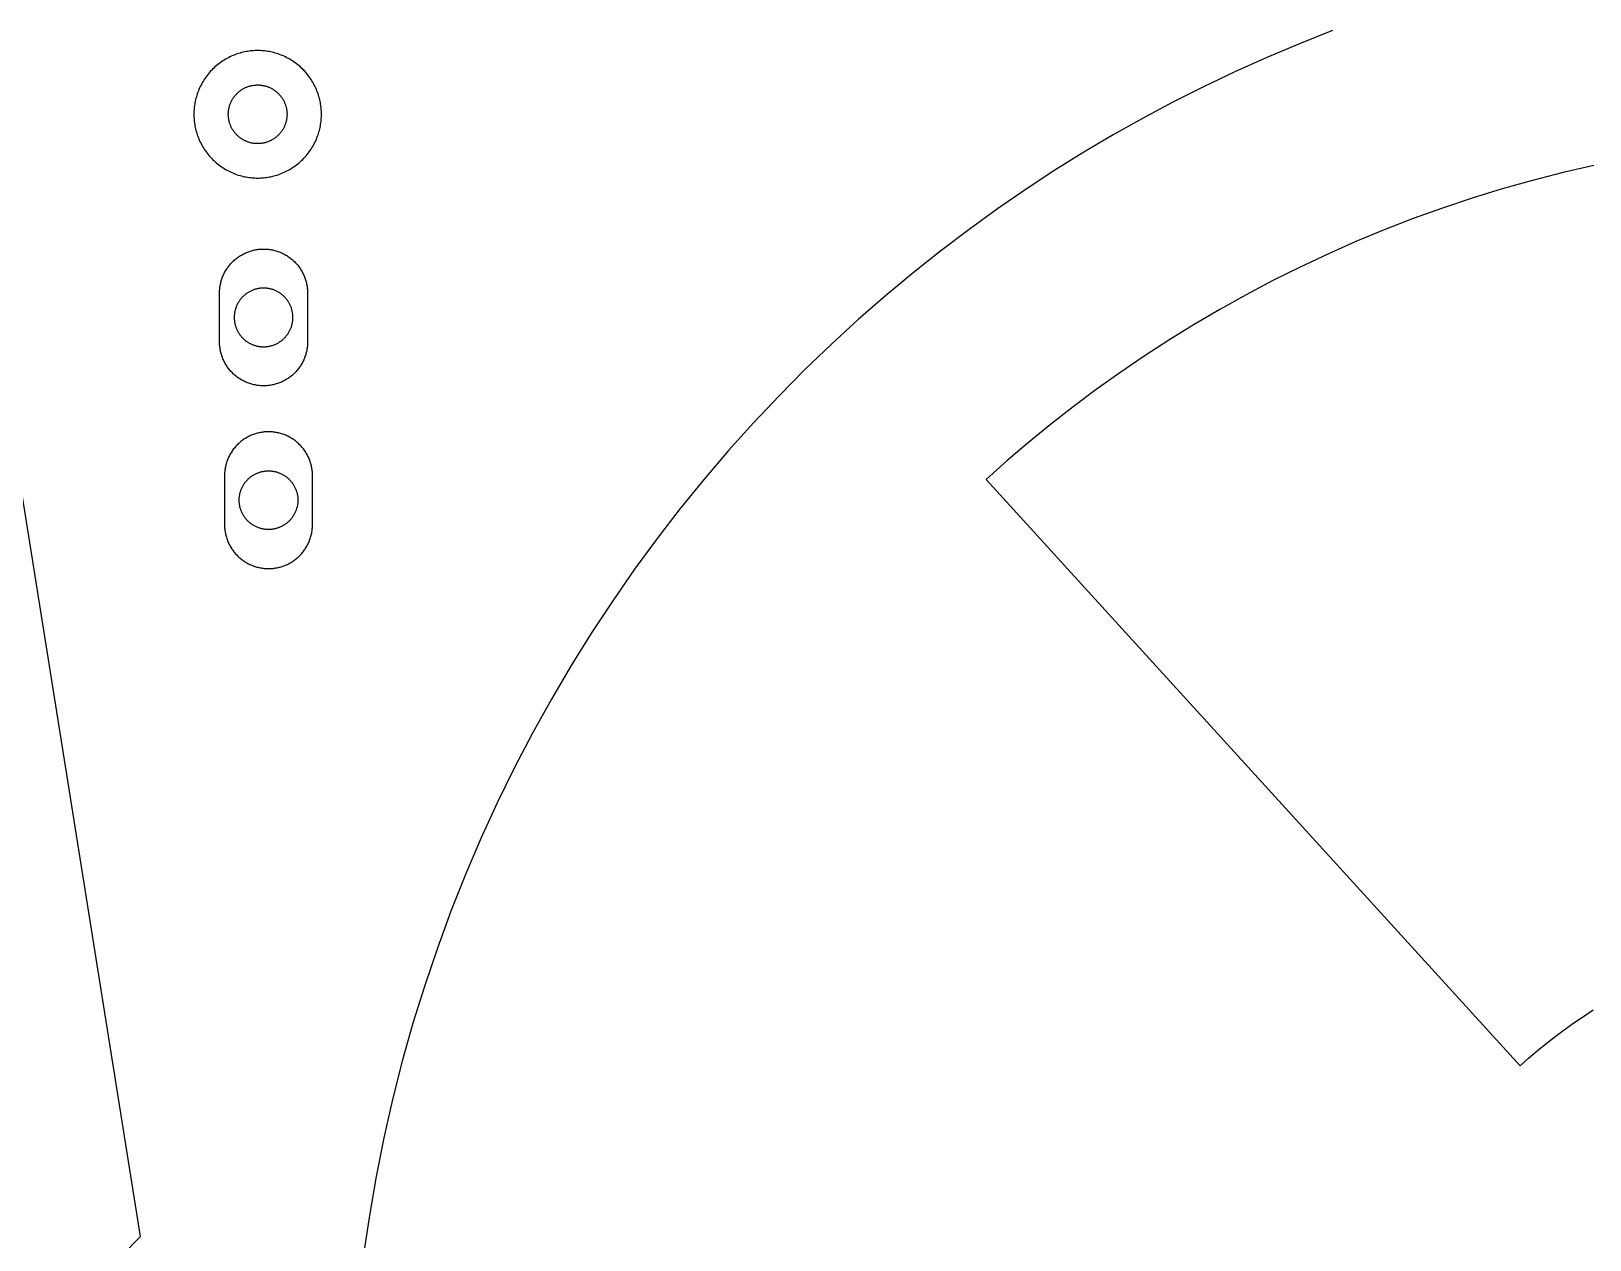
# Model space of a CAD drawing. Header units: millimetres. Extents: x -200 to 233, y -111 to 195.
# Drawn here: x 9.3 to 62.4, y -6.7 to 34.5 of the extents above; entities that cross this region are included whole.
import ezdxf

# ---------------------------------------------------------------- set-up
doc = ezdxf.new("R2010")
doc.units = ezdxf.units.MM
doc.header["$MEASUREMENT"] = 0
doc.layers.add('Default', color=18, linetype='Continuous', true_color=0x000000)

msp = doc.modelspace()

# ---------------------------------------------------------------- linework, layer by layer
at = {"layer": 'Default', "color": 1, "true_color": 0xff0000}
for points in [[(13.032, -6.59), (2.804, 57.483)], [(53.661, 34.513), (52.532, 34.068), (51.422, 33.6), (50.332, 33.11), (49.262, 32.6), (48.214, 32.07), (47.186, 31.522), (46.18, 30.956), (45.187, 30.368), (44.199, 29.752), (43.216, 29.109), (42.239, 28.438), (41.27, 27.739), (40.31, 27.011), (39.36, 26.256), (38.42, 25.473), (37.492, 24.662), (36.578, 23.823), (35.678, 22.957), (34.793, 22.064), (33.924, 21.143), (33.073, 20.196), (32.241, 19.223), (31.429, 18.224), (30.638, 17.2), (29.869, 16.151), (29.123, 15.079), (28.401, 13.983), (27.705, 12.866), (27.034, 11.727), (26.391, 10.567), (25.776, 9.388), (25.189, 8.19), (24.632, 6.975), (24.106, 5.743), (23.611, 4.497), (23.147, 3.236), (22.716, 1.962), (22.317, 0.677), (21.952, -0.619), (21.621, -1.923), (21.323, -3.236), (21.06, -4.554), (20.831, -5.878), (20.636, -7.206)], [(62.57, 29.919), (61.518, 29.676), (60.475, 29.408), (59.441, 29.117), (58.419, 28.802), (57.408, 28.464), (56.409, 28.104), (55.424, 27.722), (54.452, 27.32), (53.494, 26.896), (52.551, 26.453), (51.624, 25.99), (50.712, 25.51), (49.817, 25.011), (48.939, 24.495), (48.078, 23.963), (47.235, 23.416), (46.41, 22.853), (45.603, 22.277), (44.814, 21.687), (44.045, 21.085), (43.294, 20.471), (42.562, 19.846), (41.85, 19.21)], [(15.724, 25.568), (15.724, 25.601), (15.725, 25.634), (15.727, 25.668), (15.73, 25.702), (15.733, 25.737), (15.738, 25.771), (15.743, 25.806), (15.749, 25.841), (15.756, 25.875), (15.764, 25.91), (15.772, 25.945), (15.782, 25.98), (15.792, 26.015), (15.804, 26.05), (15.816, 26.085), (15.829, 26.12), (15.843, 26.154), (15.858, 26.189), (15.874, 26.223), (15.891, 26.257), (15.909, 26.29), (15.928, 26.323), (15.948, 26.356), (15.968, 26.388), (15.99, 26.42), (16.012, 26.452), (16.035, 26.483), (16.059, 26.513), (16.084, 26.543), (16.11, 26.572), (16.136, 26.6), (16.163, 26.628), (16.191, 26.655), (16.22, 26.682), (16.249, 26.707), (16.278, 26.732), (16.309, 26.756), (16.34, 26.779), (16.371, 26.802), (16.403, 26.823), (16.435, 26.844), (16.468, 26.863), (16.501, 26.882), (16.535, 26.9), (16.569, 26.917), (16.603, 26.933), (16.637, 26.948), (16.672, 26.962), (16.706, 26.976), (16.741, 26.988), (16.776, 26.999), (16.811, 27.01), (16.846, 27.019), (16.881, 27.028), (16.916, 27.036), (16.951, 27.043), (16.986, 27.049), (17.02, 27.054), (17.055, 27.058), (17.089, 27.062), (17.123, 27.064), (17.157, 27.066), (17.191, 27.067), (17.224, 27.068), (17.257, 27.067), (17.291, 27.066), (17.325, 27.064), (17.359, 27.062), (17.393, 27.058), (17.427, 27.054), (17.462, 27.049), (17.497, 27.043), (17.532, 27.036), (17.567, 27.028), (17.602, 27.019), (17.637, 27.01), (17.672, 26.999), (17.706, 26.988), (17.741, 26.976), (17.776, 26.962), (17.811, 26.948), (17.845, 26.933), (17.879, 26.917), (17.913, 26.9), (17.946, 26.882), (17.98, 26.863), (18.012, 26.844), (18.045, 26.823), (18.077, 26.802), (18.108, 26.779), (18.139, 26.756), (18.169, 26.732), (18.199, 26.707), (18.228, 26.682), (18.257, 26.655), (18.285, 26.628), (18.312, 26.6), (18.338, 26.572), (18.364, 26.543), (18.388, 26.513), (18.412, 26.483), (18.436, 26.452), (18.458, 26.42), (18.479, 26.388), (18.5, 26.356), (18.52, 26.323), (18.538, 26.29), (18.556, 26.257), (18.573, 26.223), (18.589, 26.189), (18.604, 26.154), (18.619, 26.12), (18.632, 26.085), (18.644, 26.05), (18.655, 26.015), (18.666, 25.98), (18.676, 25.945), (18.684, 25.91), (18.692, 25.875), (18.699, 25.841), (18.705, 25.806), (18.71, 25.771), (18.714, 25.737), (18.718, 25.702), (18.72, 25.668), (18.722, 25.634), (18.723, 25.601), (18.724, 25.568)], [(15.724, 23.904), (15.724, 25.568)], [(18.724, 25.568), (18.724, 23.904)], [(18.724, 23.904), (18.723, 23.868), (18.722, 23.832), (18.72, 23.796), (18.717, 23.76), (18.713, 23.724), (18.708, 23.687), (18.702, 23.651), (18.696, 23.615), (18.688, 23.578), (18.68, 23.542), (18.67, 23.506), (18.66, 23.471), (18.649, 23.435), (18.636, 23.4), (18.624, 23.365), (18.61, 23.33), (18.595, 23.296), (18.579, 23.262), (18.563, 23.229), (18.546, 23.196), (18.528, 23.163), (18.509, 23.131), (18.49, 23.1), (18.469, 23.069), (18.449, 23.038), (18.427, 23.009), (18.405, 22.979), (18.382, 22.951), (18.358, 22.923), (18.334, 22.896), (18.31, 22.87), (18.285, 22.844), (18.259, 22.819), (18.232, 22.794), (18.205, 22.77), (18.177, 22.747), (18.149, 22.724), (18.12, 22.701), (18.09, 22.68), (18.06, 22.659), (18.029, 22.639), (17.997, 22.619), (17.965, 22.6), (17.933, 22.582), (17.9, 22.565), (17.866, 22.549), (17.832, 22.533), (17.798, 22.519), (17.763, 22.505), (17.728, 22.492), (17.693, 22.48), (17.658, 22.469), (17.622, 22.458), (17.586, 22.449), (17.55, 22.44), (17.514, 22.433), (17.477, 22.426), (17.441, 22.42), (17.405, 22.415), (17.368, 22.411), (17.332, 22.408), (17.296, 22.406), (17.26, 22.405), (17.224, 22.404), (17.188, 22.405), (17.152, 22.406), (17.116, 22.408), (17.079, 22.411), (17.043, 22.415), (17.007, 22.42), (16.97, 22.426), (16.934, 22.433), (16.898, 22.44), (16.862, 22.449), (16.826, 22.458), (16.79, 22.469), (16.755, 22.48), (16.719, 22.492), (16.684, 22.505), (16.65, 22.519), (16.616, 22.533), (16.582, 22.549), (16.548, 22.565), (16.515, 22.582), (16.483, 22.6), (16.451, 22.619), (16.419, 22.639), (16.388, 22.659), (16.358, 22.68), (16.328, 22.701), (16.299, 22.724), (16.27, 22.747), (16.243, 22.77), (16.215, 22.794), (16.189, 22.819), (16.163, 22.844), (16.138, 22.87), (16.113, 22.896), (16.089, 22.923), (16.066, 22.951), (16.043, 22.979), (16.021, 23.009), (15.999, 23.038), (15.978, 23.069), (15.958, 23.1), (15.939, 23.131), (15.92, 23.163), (15.902, 23.196), (15.885, 23.229), (15.868, 23.262), (15.853, 23.296), (15.838, 23.33), (15.824, 23.365), (15.811, 23.4), (15.799, 23.435), (15.788, 23.471), (15.778, 23.506), (15.768, 23.542), (15.76, 23.578), (15.752, 23.615), (15.745, 23.651), (15.74, 23.687), (15.735, 23.724), (15.731, 23.76), (15.728, 23.796), (15.726, 23.832), (15.724, 23.868), (15.724, 23.904)], [(18.893, 19.337), (18.893, 19.371), (18.892, 19.404), (18.89, 19.438), (18.887, 19.472), (18.884, 19.507), (18.879, 19.541), (18.874, 19.576), (18.868, 19.61), (18.861, 19.645), (18.854, 19.68), (18.845, 19.715), (18.835, 19.75), (18.825, 19.785), (18.814, 19.82), (18.801, 19.855), (18.788, 19.89), (18.774, 19.924), (18.759, 19.958), (18.743, 19.993), (18.726, 20.026), (18.708, 20.06), (18.689, 20.093), (18.669, 20.126), (18.649, 20.158), (18.627, 20.19), (18.605, 20.222), (18.582, 20.253), (18.558, 20.283), (18.533, 20.313), (18.507, 20.342), (18.481, 20.37), (18.454, 20.398), (18.426, 20.425), (18.398, 20.452), (18.369, 20.477), (18.339, 20.502), (18.308, 20.526), (18.278, 20.549), (18.246, 20.571), (18.214, 20.593), (18.182, 20.614), (18.149, 20.633), (18.116, 20.652), (18.082, 20.67), (18.048, 20.687), (18.014, 20.703), (17.98, 20.718), (17.946, 20.732), (17.911, 20.745), (17.876, 20.758), (17.841, 20.769), (17.806, 20.78), (17.771, 20.789), (17.736, 20.798), (17.701, 20.806), (17.666, 20.812), (17.632, 20.818), (17.597, 20.824), (17.562, 20.828), (17.528, 20.831), (17.494, 20.834), (17.46, 20.836), (17.427, 20.837), (17.393, 20.837), (17.36, 20.837), (17.326, 20.836), (17.293, 20.834), (17.259, 20.831), (17.224, 20.828), (17.19, 20.824), (17.155, 20.818), (17.12, 20.812), (17.086, 20.806), (17.051, 20.798), (17.016, 20.789), (16.981, 20.78), (16.946, 20.769), (16.911, 20.758), (16.876, 20.745), (16.841, 20.732), (16.807, 20.718), (16.772, 20.703), (16.738, 20.687), (16.704, 20.67), (16.671, 20.652), (16.638, 20.633), (16.605, 20.614), (16.573, 20.593), (16.541, 20.571), (16.509, 20.549), (16.478, 20.526), (16.448, 20.502), (16.418, 20.477), (16.389, 20.452), (16.361, 20.425), (16.333, 20.398), (16.306, 20.37), (16.279, 20.342), (16.254, 20.313), (16.229, 20.283), (16.205, 20.253), (16.182, 20.222), (16.159, 20.19), (16.138, 20.158), (16.117, 20.126), (16.098, 20.093), (16.079, 20.06), (16.061, 20.026), (16.044, 19.993), (16.028, 19.958), (16.013, 19.924), (15.999, 19.89), (15.985, 19.855), (15.973, 19.82), (15.962, 19.785), (15.951, 19.75), (15.942, 19.715), (15.933, 19.68), (15.925, 19.645), (15.918, 19.61), (15.912, 19.576), (15.907, 19.541), (15.903, 19.507), (15.899, 19.472), (15.897, 19.438), (15.895, 19.404), (15.894, 19.371), (15.893, 19.337)], [(15.893, 19.337), (15.893, 17.674)], [(18.893, 17.674), (18.893, 19.337)], [(41.85, 19.21), (60.057, -0.772)], [(15.893, 17.674), (15.894, 17.638), (15.895, 17.602), (15.897, 17.566), (15.9, 17.53), (15.904, 17.493), (15.909, 17.457), (15.915, 17.421), (15.922, 17.384), (15.929, 17.348), (15.938, 17.312), (15.947, 17.276), (15.957, 17.241), (15.969, 17.205), (15.981, 17.17), (15.994, 17.135), (16.008, 17.1), (16.022, 17.066), (16.038, 17.032), (16.054, 16.999), (16.071, 16.966), (16.089, 16.933), (16.108, 16.901), (16.128, 16.869), (16.148, 16.839), (16.169, 16.808), (16.19, 16.778), (16.213, 16.749), (16.235, 16.721), (16.259, 16.693), (16.283, 16.666), (16.308, 16.639), (16.333, 16.614), (16.358, 16.588), (16.385, 16.564), (16.412, 16.54), (16.44, 16.516), (16.468, 16.493), (16.497, 16.471), (16.527, 16.45), (16.558, 16.429), (16.589, 16.408), (16.62, 16.389), (16.652, 16.37), (16.685, 16.352), (16.718, 16.335), (16.751, 16.319), (16.785, 16.303), (16.819, 16.288), (16.854, 16.275), (16.889, 16.262), (16.924, 16.25), (16.96, 16.238), (16.995, 16.228), (17.031, 16.219), (17.067, 16.21), (17.104, 16.203), (17.14, 16.196), (17.176, 16.19), (17.212, 16.185), (17.249, 16.181), (17.285, 16.178), (17.321, 16.176), (17.357, 16.175), (17.393, 16.174), (17.429, 16.175), (17.465, 16.176), (17.502, 16.178), (17.538, 16.181), (17.574, 16.185), (17.611, 16.19), (17.647, 16.196), (17.683, 16.203), (17.719, 16.21), (17.755, 16.219), (17.791, 16.228), (17.827, 16.238), (17.863, 16.25), (17.898, 16.262), (17.933, 16.275), (17.967, 16.288), (18.002, 16.303), (18.036, 16.319), (18.069, 16.335), (18.102, 16.352), (18.135, 16.37), (18.167, 16.389), (18.198, 16.408), (18.229, 16.429), (18.259, 16.45), (18.289, 16.471), (18.318, 16.493), (18.347, 16.516), (18.375, 16.54), (18.402, 16.564), (18.428, 16.588), (18.454, 16.614), (18.479, 16.639), (18.504, 16.666), (18.528, 16.693), (18.551, 16.721), (18.574, 16.749), (18.596, 16.778), (18.618, 16.808), (18.639, 16.839), (18.659, 16.869), (18.679, 16.901), (18.697, 16.933), (18.715, 16.966), (18.733, 16.999), (18.749, 17.032), (18.764, 17.066), (18.779, 17.1), (18.793, 17.135), (18.806, 17.17), (18.818, 17.205), (18.829, 17.241), (18.84, 17.276), (18.849, 17.312), (18.858, 17.348), (18.865, 17.384), (18.872, 17.421), (18.878, 17.457), (18.882, 17.493), (18.886, 17.53), (18.889, 17.566), (18.892, 17.602), (18.893, 17.638), (18.893, 17.674)], [(60.057, -0.772), (60.342, -0.518), (60.634, -0.268), (60.934, -0.023), (61.242, 0.218), (61.557, 0.454), (61.88, 0.684), (62.21, 0.909), (62.547, 1.128)], [(-15.991, -36.015), (-9.517, -29.541), (13.032, -6.59)]]:
    msp.add_lwpolyline(points, dxfattribs=at)
for points in [[(19.196, 31.661), (19.195, 31.709), (19.194, 31.758), (19.191, 31.807), (19.187, 31.856), (19.182, 31.906), (19.176, 31.956), (19.168, 32.006), (19.16, 32.056), (19.15, 32.107), (19.138, 32.157), (19.126, 32.208), (19.112, 32.259), (19.097, 32.309), (19.08, 32.36), (19.063, 32.411), (19.043, 32.461), (19.023, 32.511), (19.001, 32.561), (18.978, 32.61), (18.953, 32.659), (18.927, 32.708), (18.9, 32.756), (18.872, 32.803), (18.842, 32.85), (18.811, 32.896), (18.778, 32.942), (18.745, 32.987), (18.71, 33.031), (18.674, 33.074), (18.637, 33.116), (18.599, 33.157), (18.559, 33.197), (18.519, 33.237), (18.478, 33.275), (18.436, 33.312), (18.393, 33.348), (18.349, 33.383), (18.304, 33.416), (18.258, 33.449), (18.212, 33.48), (18.165, 33.51), (18.118, 33.538), (18.07, 33.565), (18.021, 33.591), (17.972, 33.616), (17.923, 33.639), (17.873, 33.661), (17.823, 33.681), (17.773, 33.701), (17.722, 33.718), (17.671, 33.735), (17.621, 33.75), (17.57, 33.764), (17.519, 33.776), (17.469, 33.788), (17.418, 33.798), (17.368, 33.806), (17.318, 33.814), (17.268, 33.82), (17.218, 33.825), (17.169, 33.829), (17.12, 33.832), (17.071, 33.833), (17.023, 33.834), (16.975, 33.833), (16.926, 33.832), (16.877, 33.829), (16.828, 33.825), (16.778, 33.82), (16.728, 33.814), (16.678, 33.806), (16.627, 33.798), (16.577, 33.788), (16.526, 33.776), (16.476, 33.764), (16.425, 33.75), (16.374, 33.735), (16.324, 33.718), (16.273, 33.701), (16.223, 33.681), (16.173, 33.661), (16.123, 33.639), (16.074, 33.616), (16.025, 33.591), (15.976, 33.565), (15.928, 33.538), (15.881, 33.51), (15.834, 33.48), (15.788, 33.449), (15.742, 33.416), (15.697, 33.383), (15.653, 33.348), (15.61, 33.312), (15.568, 33.275), (15.527, 33.237), (15.486, 33.197), (15.447, 33.157), (15.409, 33.116), (15.372, 33.074), (15.336, 33.031), (15.301, 32.987), (15.267, 32.942), (15.235, 32.896), (15.204, 32.85), (15.174, 32.803), (15.146, 32.756), (15.119, 32.708), (15.093, 32.659), (15.068, 32.61), (15.045, 32.561), (15.023, 32.511), (15.002, 32.461), (14.983, 32.411), (14.965, 32.36), (14.949, 32.309), (14.934, 32.259), (14.92, 32.208), (14.907, 32.157), (14.896, 32.107), (14.886, 32.056), (14.877, 32.006), (14.87, 31.956), (14.864, 31.906), (14.859, 31.856), (14.855, 31.807), (14.852, 31.758), (14.85, 31.709), (14.85, 31.661), (14.85, 31.613), (14.852, 31.564), (14.855, 31.515), (14.859, 31.466), (14.864, 31.416), (14.87, 31.366), (14.877, 31.316), (14.886, 31.265), (14.896, 31.215), (14.907, 31.164), (14.92, 31.114), (14.934, 31.063), (14.949, 31.012), (14.965, 30.962), (14.983, 30.911), (15.002, 30.861), (15.023, 30.811), (15.045, 30.761), (15.068, 30.712), (15.093, 30.663), (15.119, 30.614), (15.146, 30.566), (15.174, 30.519), (15.204, 30.472), (15.235, 30.426), (15.267, 30.38), (15.301, 30.335), (15.336, 30.291), (15.372, 30.248), (15.409, 30.206), (15.447, 30.165), (15.486, 30.124), (15.527, 30.085), (15.568, 30.047), (15.61, 30.01), (15.653, 29.974), (15.697, 29.939), (15.742, 29.905), (15.788, 29.873), (15.834, 29.842), (15.881, 29.812), (15.928, 29.784), (15.976, 29.757), (16.025, 29.731), (16.074, 29.706), (16.123, 29.683), (16.173, 29.661), (16.223, 29.64), (16.273, 29.621), (16.324, 29.603), (16.374, 29.587), (16.425, 29.572), (16.476, 29.558), (16.526, 29.545), (16.577, 29.534), (16.627, 29.524), (16.678, 29.515), (16.728, 29.508), (16.778, 29.502), (16.828, 29.497), (16.877, 29.493), (16.926, 29.49), (16.975, 29.488), (17.023, 29.488), (17.071, 29.488), (17.12, 29.49), (17.169, 29.493), (17.218, 29.497), (17.268, 29.502), (17.318, 29.508), (17.368, 29.515), (17.418, 29.524), (17.469, 29.534), (17.519, 29.545), (17.57, 29.558), (17.621, 29.572), (17.671, 29.587), (17.722, 29.603), (17.773, 29.621), (17.823, 29.64), (17.873, 29.661), (17.923, 29.683), (17.972, 29.706), (18.021, 29.731), (18.07, 29.757), (18.118, 29.784), (18.165, 29.812), (18.212, 29.842), (18.258, 29.873), (18.304, 29.905), (18.349, 29.939), (18.393, 29.974), (18.436, 30.01), (18.478, 30.047), (18.519, 30.085), (18.559, 30.124), (18.599, 30.165), (18.637, 30.206), (18.674, 30.248), (18.71, 30.291), (18.745, 30.335), (18.778, 30.38), (18.811, 30.426), (18.842, 30.472), (18.872, 30.519), (18.9, 30.566), (18.927, 30.614), (18.953, 30.663), (18.978, 30.712), (19.001, 30.761), (19.023, 30.811), (19.043, 30.861), (19.063, 30.911), (19.08, 30.962), (19.097, 31.012), (19.112, 31.063), (19.126, 31.114), (19.138, 31.164), (19.15, 31.215), (19.16, 31.265), (19.168, 31.316), (19.176, 31.366), (19.182, 31.416), (19.187, 31.466), (19.191, 31.515), (19.194, 31.564), (19.195, 31.613)], [(18.023, 31.661), (18.023, 31.639), (18.022, 31.616), (18.021, 31.594), (18.019, 31.571), (18.017, 31.548), (18.014, 31.525), (18.01, 31.502), (18.006, 31.479), (18.002, 31.456), (17.996, 31.432), (17.991, 31.409), (17.984, 31.386), (17.977, 31.362), (17.97, 31.339), (17.962, 31.316), (17.953, 31.293), (17.943, 31.27), (17.933, 31.247), (17.922, 31.224), (17.911, 31.202), (17.899, 31.179), (17.887, 31.157), (17.874, 31.135), (17.86, 31.114), (17.846, 31.092), (17.831, 31.071), (17.815, 31.051), (17.799, 31.031), (17.783, 31.011), (17.766, 30.991), (17.748, 30.972), (17.73, 30.954), (17.711, 30.936), (17.692, 30.918), (17.673, 30.901), (17.653, 30.885), (17.633, 30.869), (17.612, 30.853), (17.591, 30.838), (17.57, 30.824), (17.549, 30.81), (17.527, 30.797), (17.505, 30.785), (17.482, 30.773), (17.46, 30.761), (17.437, 30.751), (17.414, 30.741), (17.391, 30.731), (17.368, 30.722), (17.345, 30.714), (17.321, 30.706), (17.298, 30.699), (17.275, 30.693), (17.251, 30.687), (17.228, 30.682), (17.205, 30.678), (17.182, 30.674), (17.159, 30.67), (17.136, 30.667), (17.113, 30.665), (17.09, 30.663), (17.067, 30.662), (17.045, 30.661), (17.023, 30.661), (17.001, 30.661), (16.978, 30.662), (16.956, 30.663), (16.933, 30.665), (16.91, 30.667), (16.887, 30.67), (16.864, 30.674), (16.841, 30.678), (16.818, 30.682), (16.794, 30.687), (16.771, 30.693), (16.748, 30.699), (16.724, 30.706), (16.701, 30.714), (16.678, 30.722), (16.655, 30.731), (16.632, 30.741), (16.609, 30.751), (16.586, 30.761), (16.564, 30.773), (16.541, 30.785), (16.519, 30.797), (16.497, 30.81), (16.476, 30.824), (16.454, 30.838), (16.433, 30.853), (16.413, 30.869), (16.393, 30.885), (16.373, 30.901), (16.353, 30.918), (16.334, 30.936), (16.316, 30.954), (16.298, 30.972), (16.28, 30.991), (16.263, 31.011), (16.247, 31.031), (16.231, 31.051), (16.215, 31.071), (16.2, 31.092), (16.186, 31.114), (16.172, 31.135), (16.159, 31.157), (16.147, 31.179), (16.135, 31.202), (16.123, 31.224), (16.113, 31.247), (16.103, 31.27), (16.093, 31.293), (16.084, 31.316), (16.076, 31.339), (16.068, 31.362), (16.061, 31.386), (16.055, 31.409), (16.049, 31.432), (16.044, 31.456), (16.04, 31.479), (16.036, 31.502), (16.032, 31.525), (16.029, 31.548), (16.027, 31.571), (16.025, 31.594), (16.024, 31.616), (16.023, 31.639), (16.023, 31.661), (16.023, 31.683), (16.024, 31.705), (16.025, 31.728), (16.027, 31.751), (16.029, 31.774), (16.032, 31.797), (16.036, 31.82), (16.04, 31.843), (16.044, 31.866), (16.049, 31.889), (16.055, 31.913), (16.061, 31.936), (16.068, 31.959), (16.076, 31.983), (16.084, 32.006), (16.093, 32.029), (16.103, 32.052), (16.113, 32.075), (16.123, 32.098), (16.135, 32.12), (16.147, 32.143), (16.159, 32.165), (16.172, 32.187), (16.186, 32.208), (16.2, 32.229), (16.215, 32.25), (16.231, 32.271), (16.247, 32.291), (16.263, 32.311), (16.28, 32.33), (16.298, 32.349), (16.316, 32.368), (16.334, 32.386), (16.353, 32.404), (16.373, 32.421), (16.393, 32.437), (16.413, 32.453), (16.433, 32.469), (16.454, 32.484), (16.476, 32.498), (16.497, 32.512), (16.519, 32.525), (16.541, 32.537), (16.564, 32.549), (16.586, 32.56), (16.609, 32.571), (16.632, 32.581), (16.655, 32.591), (16.678, 32.6), (16.701, 32.608), (16.724, 32.615), (16.748, 32.622), (16.771, 32.629), (16.794, 32.634), (16.818, 32.64), (16.841, 32.644), (16.864, 32.648), (16.887, 32.652), (16.91, 32.655), (16.933, 32.657), (16.956, 32.659), (16.978, 32.66), (17.001, 32.661), (17.023, 32.661), (17.045, 32.661), (17.067, 32.66), (17.09, 32.659), (17.113, 32.657), (17.136, 32.655), (17.159, 32.652), (17.182, 32.648), (17.205, 32.644), (17.228, 32.64), (17.251, 32.634), (17.275, 32.629), (17.298, 32.622), (17.321, 32.615), (17.345, 32.608), (17.368, 32.6), (17.391, 32.591), (17.414, 32.581), (17.437, 32.571), (17.46, 32.56), (17.482, 32.549), (17.505, 32.537), (17.527, 32.525), (17.549, 32.512), (17.57, 32.498), (17.591, 32.484), (17.612, 32.469), (17.633, 32.453), (17.653, 32.437), (17.673, 32.421), (17.692, 32.404), (17.711, 32.386), (17.73, 32.368), (17.748, 32.349), (17.766, 32.33), (17.783, 32.311), (17.799, 32.291), (17.815, 32.271), (17.831, 32.25), (17.846, 32.229), (17.86, 32.208), (17.874, 32.187), (17.887, 32.165), (17.899, 32.143), (17.911, 32.12), (17.922, 32.098), (17.933, 32.075), (17.943, 32.052), (17.953, 32.029), (17.962, 32.006), (17.97, 31.983), (17.977, 31.959), (17.984, 31.936), (17.991, 31.913), (17.996, 31.889), (18.002, 31.866), (18.006, 31.843), (18.01, 31.82), (18.014, 31.797), (18.017, 31.774), (18.019, 31.751), (18.021, 31.728), (18.022, 31.705), (18.023, 31.683)], [(18.224, 24.736), (18.224, 24.758), (18.223, 24.781), (18.222, 24.803), (18.22, 24.826), (18.217, 24.849), (18.215, 24.872), (18.211, 24.895), (18.207, 24.918), (18.203, 24.941), (18.197, 24.965), (18.192, 24.988), (18.185, 25.011), (18.178, 25.035), (18.171, 25.058), (18.162, 25.081), (18.154, 25.104), (18.144, 25.127), (18.134, 25.15), (18.123, 25.173), (18.112, 25.195), (18.1, 25.218), (18.088, 25.24), (18.075, 25.262), (18.061, 25.283), (18.047, 25.305), (18.032, 25.325), (18.016, 25.346), (18, 25.366), (17.984, 25.386), (17.967, 25.406), (17.949, 25.425), (17.931, 25.443), (17.912, 25.461), (17.893, 25.479), (17.874, 25.496), (17.854, 25.512), (17.834, 25.528), (17.813, 25.544), (17.792, 25.559), (17.771, 25.573), (17.749, 25.587), (17.728, 25.6), (17.706, 25.612), (17.683, 25.624), (17.661, 25.636), (17.638, 25.646), (17.615, 25.656), (17.592, 25.666), (17.569, 25.675), (17.546, 25.683), (17.522, 25.69), (17.499, 25.697), (17.476, 25.704), (17.452, 25.71), (17.429, 25.715), (17.406, 25.719), (17.383, 25.723), (17.36, 25.727), (17.337, 25.73), (17.314, 25.732), (17.291, 25.734), (17.268, 25.735), (17.246, 25.736), (17.224, 25.736), (17.202, 25.736), (17.179, 25.735), (17.157, 25.734), (17.134, 25.732), (17.111, 25.73), (17.088, 25.727), (17.065, 25.723), (17.042, 25.719), (17.019, 25.715), (16.995, 25.71), (16.972, 25.704), (16.949, 25.697), (16.925, 25.69), (16.902, 25.683), (16.879, 25.675), (16.856, 25.666), (16.833, 25.656), (16.81, 25.646), (16.787, 25.636), (16.765, 25.624), (16.742, 25.612), (16.72, 25.6), (16.698, 25.587), (16.677, 25.573), (16.655, 25.559), (16.634, 25.544), (16.614, 25.528), (16.594, 25.512), (16.574, 25.496), (16.554, 25.479), (16.535, 25.461), (16.517, 25.443), (16.499, 25.425), (16.481, 25.406), (16.464, 25.386), (16.448, 25.366), (16.432, 25.346), (16.416, 25.325), (16.401, 25.305), (16.387, 25.283), (16.373, 25.262), (16.36, 25.24), (16.347, 25.218), (16.336, 25.195), (16.324, 25.173), (16.314, 25.15), (16.304, 25.127), (16.294, 25.104), (16.285, 25.081), (16.277, 25.058), (16.269, 25.035), (16.262, 25.011), (16.256, 24.988), (16.25, 24.965), (16.245, 24.941), (16.241, 24.918), (16.237, 24.895), (16.233, 24.872), (16.23, 24.849), (16.228, 24.826), (16.226, 24.803), (16.225, 24.781), (16.224, 24.758), (16.224, 24.736), (16.224, 24.714), (16.225, 24.691), (16.226, 24.669), (16.228, 24.646), (16.23, 24.623), (16.233, 24.6), (16.237, 24.577), (16.241, 24.554), (16.245, 24.531), (16.25, 24.508), (16.256, 24.484), (16.262, 24.461), (16.269, 24.438), (16.277, 24.414), (16.285, 24.391), (16.294, 24.368), (16.304, 24.345), (16.314, 24.322), (16.324, 24.299), (16.336, 24.277), (16.347, 24.254), (16.36, 24.232), (16.373, 24.21), (16.387, 24.189), (16.401, 24.168), (16.416, 24.147), (16.432, 24.126), (16.448, 24.106), (16.464, 24.086), (16.481, 24.066), (16.499, 24.047), (16.517, 24.029), (16.535, 24.011), (16.554, 23.993), (16.574, 23.976), (16.594, 23.96), (16.614, 23.944), (16.634, 23.928), (16.655, 23.913), (16.677, 23.899), (16.698, 23.885), (16.72, 23.872), (16.742, 23.86), (16.765, 23.848), (16.787, 23.836), (16.81, 23.826), (16.833, 23.816), (16.856, 23.806), (16.879, 23.797), (16.902, 23.789), (16.925, 23.782), (16.949, 23.775), (16.972, 23.768), (16.995, 23.762), (17.019, 23.757), (17.042, 23.753), (17.065, 23.749), (17.088, 23.745), (17.111, 23.742), (17.134, 23.74), (17.157, 23.738), (17.179, 23.737), (17.202, 23.736), (17.224, 23.736), (17.246, 23.736), (17.268, 23.737), (17.291, 23.738), (17.314, 23.74), (17.337, 23.742), (17.36, 23.745), (17.383, 23.749), (17.406, 23.753), (17.429, 23.757), (17.452, 23.762), (17.476, 23.768), (17.499, 23.775), (17.522, 23.782), (17.546, 23.789), (17.569, 23.797), (17.592, 23.806), (17.615, 23.816), (17.638, 23.826), (17.661, 23.836), (17.683, 23.848), (17.706, 23.86), (17.728, 23.872), (17.749, 23.885), (17.771, 23.899), (17.792, 23.913), (17.813, 23.928), (17.834, 23.944), (17.854, 23.96), (17.874, 23.976), (17.893, 23.993), (17.912, 24.011), (17.931, 24.029), (17.949, 24.047), (17.967, 24.066), (17.984, 24.086), (18, 24.106), (18.016, 24.126), (18.032, 24.147), (18.047, 24.168), (18.061, 24.189), (18.075, 24.21), (18.088, 24.232), (18.1, 24.254), (18.112, 24.277), (18.123, 24.299), (18.134, 24.322), (18.144, 24.345), (18.154, 24.368), (18.162, 24.391), (18.171, 24.414), (18.178, 24.438), (18.185, 24.461), (18.192, 24.484), (18.197, 24.508), (18.203, 24.531), (18.207, 24.554), (18.211, 24.577), (18.215, 24.6), (18.217, 24.623), (18.22, 24.646), (18.222, 24.669), (18.223, 24.691), (18.224, 24.714)], [(16.393, 18.506), (16.394, 18.528), (16.394, 18.55), (16.396, 18.573), (16.397, 18.596), (16.4, 18.619), (16.403, 18.642), (16.406, 18.665), (16.41, 18.688), (16.415, 18.711), (16.42, 18.734), (16.426, 18.758), (16.432, 18.781), (16.439, 18.804), (16.447, 18.828), (16.455, 18.851), (16.464, 18.874), (16.473, 18.897), (16.483, 18.92), (16.494, 18.943), (16.505, 18.965), (16.517, 18.987), (16.53, 19.01), (16.543, 19.031), (16.556, 19.053), (16.571, 19.074), (16.586, 19.095), (16.601, 19.116), (16.617, 19.136), (16.634, 19.156), (16.651, 19.175), (16.668, 19.194), (16.686, 19.213), (16.705, 19.231), (16.724, 19.249), (16.743, 19.266), (16.763, 19.282), (16.783, 19.298), (16.804, 19.314), (16.825, 19.329), (16.846, 19.343), (16.868, 19.357), (16.89, 19.37), (16.912, 19.382), (16.934, 19.394), (16.957, 19.405), (16.979, 19.416), (17.002, 19.426), (17.025, 19.436), (17.048, 19.444), (17.072, 19.453), (17.095, 19.46), (17.118, 19.467), (17.142, 19.474), (17.165, 19.479), (17.188, 19.485), (17.211, 19.489), (17.235, 19.493), (17.258, 19.497), (17.281, 19.499), (17.304, 19.502), (17.326, 19.504), (17.349, 19.505), (17.371, 19.506), (17.393, 19.506), (17.416, 19.506), (17.438, 19.505), (17.46, 19.504), (17.483, 19.502), (17.506, 19.499), (17.529, 19.497), (17.552, 19.493), (17.575, 19.489), (17.599, 19.485), (17.622, 19.479), (17.645, 19.474), (17.669, 19.467), (17.692, 19.46), (17.715, 19.453), (17.738, 19.444), (17.761, 19.436), (17.784, 19.426), (17.807, 19.416), (17.83, 19.405), (17.853, 19.394), (17.875, 19.382), (17.897, 19.37), (17.919, 19.357), (17.941, 19.343), (17.962, 19.329), (17.983, 19.314), (18.003, 19.298), (18.024, 19.282), (18.044, 19.266), (18.063, 19.249), (18.082, 19.231), (18.1, 19.213), (18.119, 19.194), (18.136, 19.175), (18.153, 19.156), (18.17, 19.136), (18.186, 19.116), (18.201, 19.095), (18.216, 19.074), (18.23, 19.053), (18.244, 19.031), (18.257, 19.01), (18.27, 18.987), (18.282, 18.965), (18.293, 18.943), (18.304, 18.92), (18.314, 18.897), (18.323, 18.874), (18.332, 18.851), (18.34, 18.828), (18.348, 18.804), (18.355, 18.781), (18.361, 18.758), (18.367, 18.734), (18.372, 18.711), (18.377, 18.688), (18.381, 18.665), (18.384, 18.642), (18.387, 18.619), (18.389, 18.596), (18.391, 18.573), (18.392, 18.55), (18.393, 18.528), (18.393, 18.506), (18.393, 18.484), (18.392, 18.461), (18.391, 18.439), (18.389, 18.416), (18.387, 18.393), (18.384, 18.37), (18.381, 18.347), (18.377, 18.324), (18.372, 18.301), (18.367, 18.277), (18.361, 18.254), (18.355, 18.231), (18.348, 18.207), (18.34, 18.184), (18.332, 18.161), (18.323, 18.138), (18.314, 18.115), (18.304, 18.092), (18.293, 18.069), (18.282, 18.047), (18.27, 18.024), (18.257, 18.002), (18.244, 17.98), (18.23, 17.959), (18.216, 17.937), (18.201, 17.916), (18.186, 17.896), (18.17, 17.876), (18.153, 17.856), (18.136, 17.836), (18.119, 17.817), (18.1, 17.799), (18.082, 17.781), (18.063, 17.763), (18.044, 17.746), (18.024, 17.729), (18.003, 17.713), (17.983, 17.698), (17.962, 17.683), (17.941, 17.669), (17.919, 17.655), (17.897, 17.642), (17.875, 17.629), (17.853, 17.618), (17.83, 17.606), (17.807, 17.596), (17.784, 17.586), (17.761, 17.576), (17.738, 17.567), (17.715, 17.559), (17.692, 17.551), (17.669, 17.544), (17.645, 17.538), (17.622, 17.532), (17.599, 17.527), (17.575, 17.523), (17.552, 17.519), (17.529, 17.515), (17.506, 17.512), (17.483, 17.51), (17.46, 17.508), (17.438, 17.507), (17.416, 17.506), (17.393, 17.506), (17.371, 17.506), (17.349, 17.507), (17.326, 17.508), (17.304, 17.51), (17.281, 17.512), (17.258, 17.515), (17.235, 17.519), (17.211, 17.523), (17.188, 17.527), (17.165, 17.532), (17.142, 17.538), (17.118, 17.544), (17.095, 17.551), (17.072, 17.559), (17.048, 17.567), (17.025, 17.576), (17.002, 17.586), (16.979, 17.596), (16.957, 17.606), (16.934, 17.618), (16.912, 17.629), (16.89, 17.642), (16.868, 17.655), (16.846, 17.669), (16.825, 17.683), (16.804, 17.698), (16.783, 17.713), (16.763, 17.729), (16.743, 17.746), (16.724, 17.763), (16.705, 17.781), (16.686, 17.799), (16.668, 17.817), (16.651, 17.836), (16.634, 17.856), (16.617, 17.876), (16.601, 17.896), (16.586, 17.916), (16.571, 17.937), (16.556, 17.959), (16.543, 17.98), (16.53, 18.002), (16.517, 18.024), (16.505, 18.047), (16.494, 18.069), (16.483, 18.092), (16.473, 18.115), (16.464, 18.138), (16.455, 18.161), (16.447, 18.184), (16.439, 18.207), (16.432, 18.231), (16.426, 18.254), (16.42, 18.277), (16.415, 18.301), (16.41, 18.324), (16.406, 18.347), (16.403, 18.37), (16.4, 18.393), (16.397, 18.416), (16.396, 18.439), (16.394, 18.461), (16.394, 18.484)]]:
    msp.add_lwpolyline(points, close=True, dxfattribs=at)

doc.saveas('drawing.dxf')
